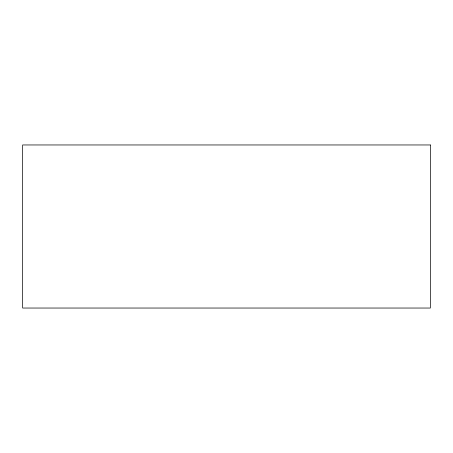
<?xml version="1.0" encoding="UTF-8"?>
<svg xmlns="http://www.w3.org/2000/svg" width="453" height="453" viewBox="0 0 453 453"><rect width="100%" height="100%" fill="white"/><g stroke="black" fill="none" stroke-linecap="round" stroke-linejoin="round"><path stroke-width="0.68" d="M430.35 144.96L22.65 144.96L22.65 308.04L430.35 308.04L430.35 144.96"/></g></svg>
